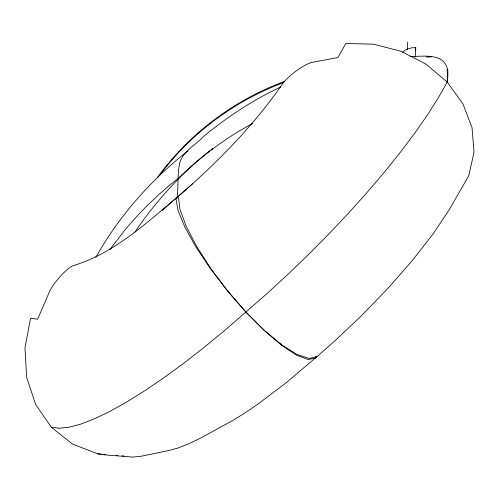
<?xml version="1.0" encoding="UTF-8"?>
<svg xmlns="http://www.w3.org/2000/svg" width="499" height="499" viewBox="0 0 499 499"><rect width="100%" height="100%" fill="white"/><g stroke="black" fill="none" stroke-linecap="round" stroke-linejoin="round"><path stroke-width="0.75" d="M447.21 82.092L447.647 69.236L447.915 74.962L447.21 82.092L438.272 97.916L427.387 115.038L414.675 133.258L400.273 152.382L384.33 172.205L367.033 192.514L348.564 213.079L329.115 233.688L308.906 254.11L288.16 274.126L267.09 293.518L224.781 330.394L203.835 347.616L183.32 363.565L163.454 378.067L144.454 390.966L126.521 402.125L109.861 411.419L94.642 418.748L81.038 424.031L69.193 427.213L59.231 428.261L51.272 427.163L35.672 404.489L26.697 377.525L24.95 348.109L30.551 318.243L37.656 319.223L49.813 290.886A19.823 3.961 -49.3 0 1 59.175 277.7L61.627 274.98A19.823 3.961 -49.3 0 1 73.684 265.468C114.321 253.186 146.444 222.934 178.355 196.307L179.889 209.118L186.158 226.259L196.731 246.562L210.89 268.637L227.669 290.992L245.926 312.087L264.339 330.563L281.561 345.246L296.425 355.12L307.914 359.511L315.249 358.132L333.008 342.557L361.382 315.811L388.291 287.973L412.561 260.235L433.151 233.806L449.162 209.829L468.811 175.667L474.05 152.151L472.023 127.613L462.866 103.717L447.21 82.092L426.121 64.209L401.028 51.285L373.645 44.211L345.844 43.457L337.873 57.572L312.012 62.375A22.05 5.208 -37.5 0 0 302.962 66.467L300.236 68.17A22.05 5.208 -37.5 0 0 283.282 82.797C253.38 126.309 215.811 164.04 175.935 198.409L178.093 210.678L184.948 227.307L196.02 247.173L210.566 268.917L227.588 291.054L245.932 312.081L264.42 330.5L281.885 344.965L297.13 354.502L309.124 358.463L317.04 356.573L285.085 383.619L257.684 404.284L244.791 413.035L232.621 420.607L200.274 438.234L188.354 443.973L177.7 448.114L168.419 450.609L141.504 456.167L132.809 457.084L105.426 454.92L97.692 453.853L72.424 443.998L51.272 427.163M402.618 52.326A17.259 16.71 3.3 0 1 403.423 51.547A17.259 16.71 3.3 0 1 407.209 49.145L411.444 47.823L415.767 47.698L415.449 50.811M177.151 197.261L177.157 197.255C178.542 185.728 177.207 173.939 179.79 162.58C183.701 150.411 196.487 144.579 204.571 135.578C227.931 116.585 253.249 99.75 280.619 87.094M407.315 49.389L407.745 41.916M415.23 57.017L415.767 47.698M315.249 358.132L315.786 356.716M95.82 257.341C118.581 216.84 149.812 181.206 186.108 152.289L187.948 151.141M211.875 149.513L212.312 148.808M109.88 249.537L124.9 230.051A354.808 343.512 3.3 0 1 178.243 178.305A354.808 343.512 3.3 0 1 236.994 132.354L252.519 123.428M161.801 210.64L192.508 183.875M410.403 56.474C423.277 56.58 444.278 52.576 447.622 69.81M426.42 57.054L431.423 56.88M97.692 453.853L101.534 454.159M103.836 454.339L105.376 454.464M116.13 455.319L117.67 455.444M122.28 455.812L123.814 455.93M280.295 343.256L281.885 344.965M446.998 69.754L447.784 72.187L447.603 70.409M134.923 232.085A309.38 255.07 -56.3 0 1 209.867 150.692M211.077 149.731A309.38 255.07 -56.3 0 1 212.293 148.777M159.992 174.837A277.662 268.818 3.3 0 1 282.733 82.878M157.304 177.719A277.662 268.818 3.3 0 1 284.212 81.499"/></g></svg>
